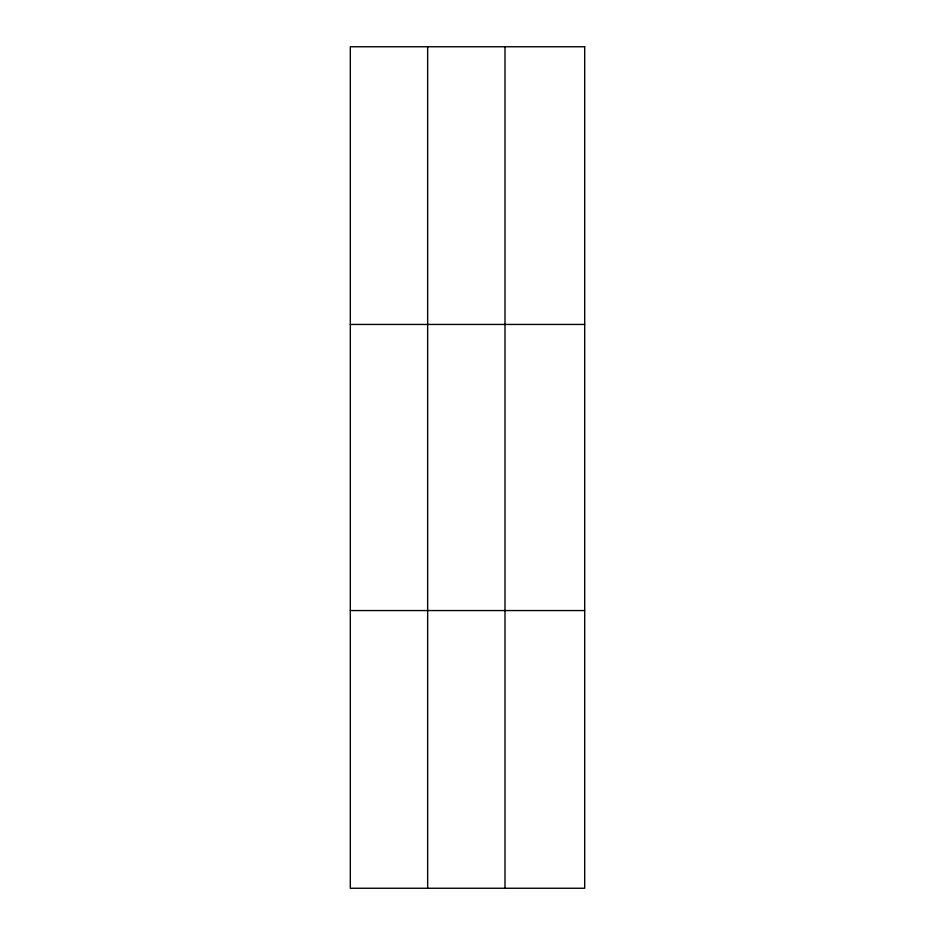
<?xml version="1.0" encoding="UTF-8"?>
<svg xmlns="http://www.w3.org/2000/svg" width="935" height="935" viewBox="0 0 935 935"><rect width="100%" height="100%" fill="white"/><g stroke="black" fill="none" stroke-linecap="round" stroke-linejoin="round"><path stroke-width="1.4" d="M427.657 888.25L427.657 46.75M505.005 888.25L505.005 46.75M350.309 324.445L584.691 324.445M350.309 610.555L584.691 610.555M584.691 46.75L584.691 888.25L350.309 888.25L350.309 46.75L584.691 46.75"/></g></svg>
